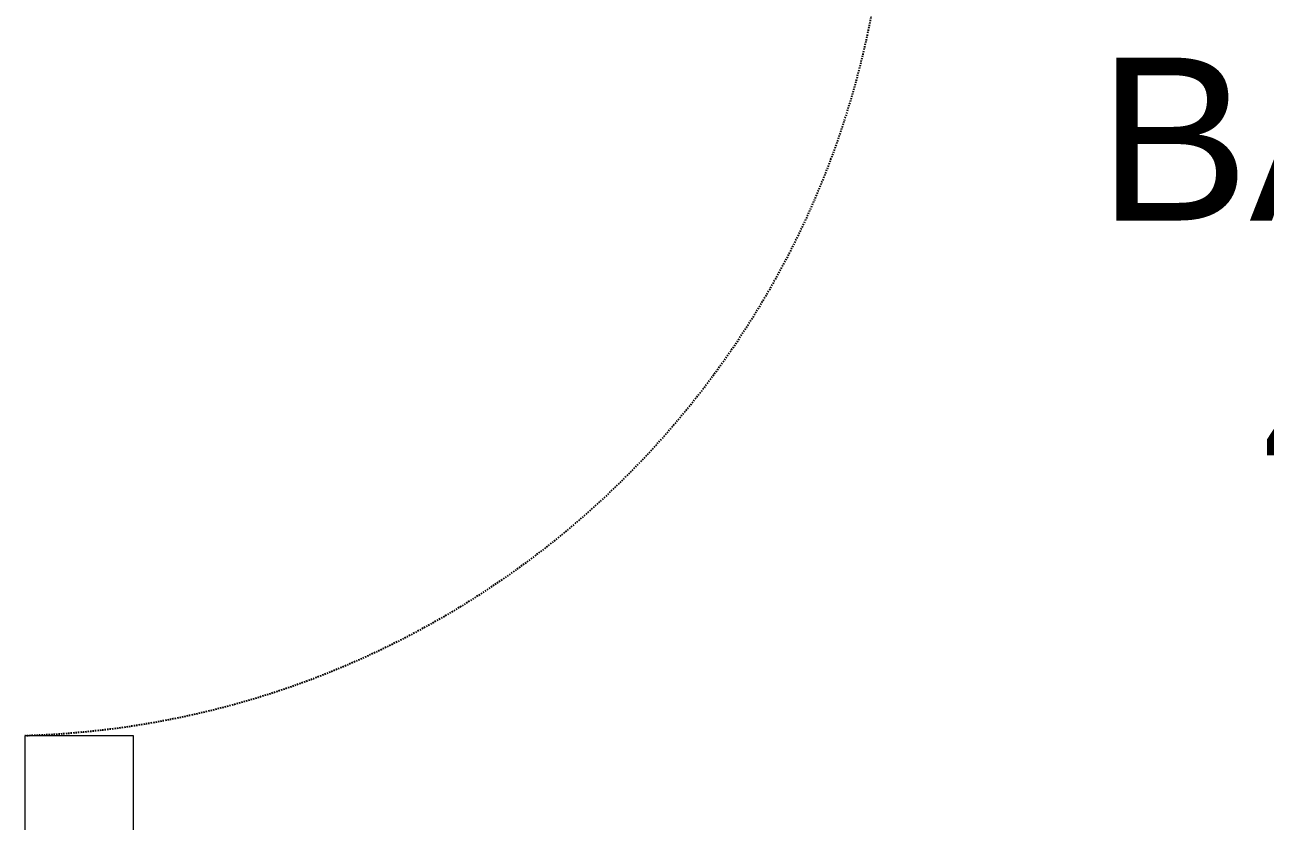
# Model space of a CAD drawing. Header units: millimetres. Extents: x 694231 to 734331, y 4486031 to 4541543.
# Drawn here: x 724618.9 to 724733.1, y 4488915.6 to 4488988.9 of the extents above; entities that cross this region are included whole.
import ezdxf

# ---------------------------------------------------------------- set-up
doc = ezdxf.new("R2010")
doc.units = ezdxf.units.MM
doc.linetypes.add('HIDDEN2', pattern=[0.1875, 0.125, -0.0625])
doc.layers.add('DBM_w_sld', color=111, linetype='Continuous', lineweight=20)
doc.styles.get("Standard").update_dxf_attribs({"font": 'arial.ttf'})

# ---------------------------------------------------------------- blocks, each defined once
blk = doc.blocks.new('eeere')
at = {"color": 8, "linetype": 'HIDDEN2'}
blk.add_lwpolyline([(11494.09, 494), (11414.82, 494), (11414.82, 498.7), (11494.09, 498.7)], close=True, dxfattribs=at)
blk.add_arc((11412.37, 494.63), 81.83, 2.8543, 88.2863, dxfattribs=at)

msp = doc.modelspace()

# ---------------------------------------------------------------- linework, layer by layer
at = {"layer": 'DBM_w_sld'}
msp.add_lwpolyline([(724628.95, 4488859.04), (724628.95, 4488923.41), (724618.95, 4488923.41), (724618.95, 4488839.04)], dxfattribs=at)

# ---------------------------------------------------------------- block references
at = {"color": 5, "lineweight": 53, "xscale": -1, "rotation": 180}
msp.add_blockref('eeere', (713204.13, 4489499.83), dxfattribs=at)

# ---------------------------------------------------------------- texts
at = {"color": 5, "lineweight": 53, "insert": (724791.06, 4488985.84), "char_height": 15, "attachment_point": 3}
msp.add_mtext_dynamic_manual_height_columns('{\\C7;BANYO \\P4.9M2}', width=2900.1629, gutter_width=75, heights=[0], dxfattribs=at)

doc.saveas('drawing.dxf')
